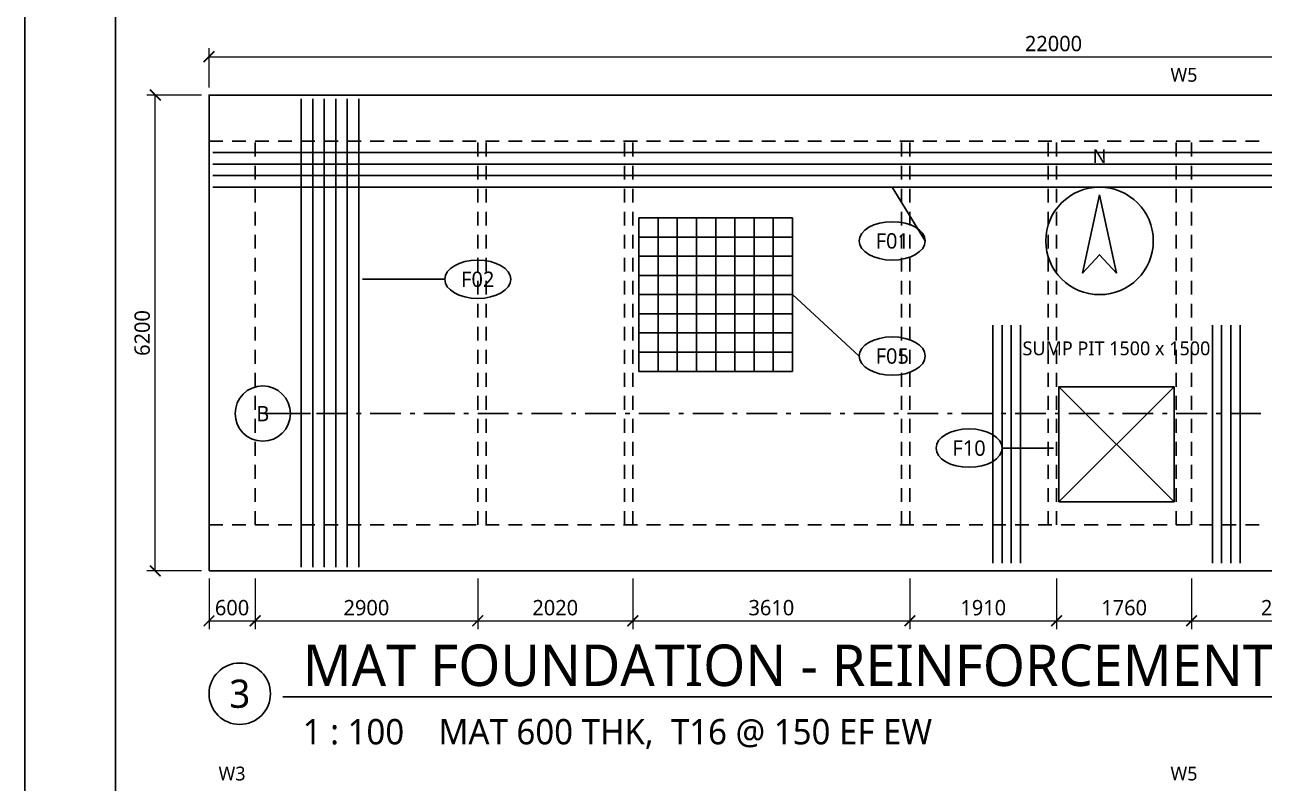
# Model space of a CAD drawing. Header units: millimetres. Extents: x 27 to 567, y 19 to 401.
# Drawn here: x 27 to 188.4, y 124.3 to 223.2 of the extents above; entities that cross this region are included whole.
import ezdxf
from ezdxf.enums import TextEntityAlignment as Align

# ---------------------------------------------------------------- set-up
doc = ezdxf.new("R2010")
doc.units = ezdxf.units.MM
for name, color, linetype in [('S-CALLOUT', 7, 'Continuous'), ('S-CENTER', 7, 'Continuous'), ('S-CONCRETE', 7, 'Continuous'), ('S-DIM', 7, 'Continuous'), ('S-HIDDEN', 8, 'Continuous'), ('S-REBAR-MAIN', 1, 'Continuous'), ('S-REBAR-SEC', 1, 'Continuous'), ('S-REBAR-STIRRUP', 5, 'Continuous'), ('S-SECTION', 7, 'Continuous'), ('S-TEXT', 7, 'Continuous'), ('S-TITLE', 7, 'Continuous')]:
    doc.layers.add(name, color=color, linetype=linetype)
doc.styles.add('OpenSans', font='OpenSans-Regular.ttf')
doc.dimstyles.new('A2-DIM', dxfattribs={"dimtxt": 2, "dimasz": 1.4, "dimexe": 1.1, "dimexo": 1, "dimgap": 0.7, "dimtad": 1, "dimdec": 0, "dimtxsty": 'OpenSans', "dimblk": 'ARCHTICK', "dimcen": 2.5, "dimclrd": 7, "dimclre": 7, "dimclrt": 7, "dimazin": 3, "dimtfac": 1, "dimtmove": 0, "dimatfit": 3, "dimlwd": 13, "dimlwe": 13})

# ---------------------------------------------------------------- blocks, each defined once
blk = doc.blocks.new('A2-NORTH')
at = {"layer": 'S-TITLE'}
blk.add_lwpolyline([(0, 6), (-2.2, -4.2), (0, -1.8), (2.2, -4.2)], close=True, dxfattribs=at)
blk.add_circle((0, 0), 7, dxfattribs=at)
blk = doc.blocks.new('A2-SECMARK')
at = {"layer": 'S-SECTION'}
blk.add_circle((0, 0), 3.6, dxfattribs=at)
blk = doc.blocks.new('_ARCHTICK')
at = {"color": 0, "linetype": 'BYBLOCK', "const_width": 0.15}
blk.add_lwpolyline([(-0.5, -0.5), (0.5, 0.5)], dxfattribs=at)

msp = doc.modelspace()

# ---------------------------------------------------------------- linework, layer by layer
at = {"layer": 'S-CALLOUT'}
for p, q in [((140, 202), (144.3, 195)), ((71, 190), (81.7, 190)), ((127, 188), (135.7, 180)), ((161, 168), (154.3, 168))]:
    msp.add_line(p, q, dxfattribs=at)
for centre in [(140, 195), (86, 190), (140, 180), (150, 168)]:
    msp.add_ellipse(centre, major_axis=(4.3, 0), ratio=0.5813953, dxfattribs=at)
at = {"layer": 'S-CENTER'}
for p, q in [((161.7, 161), (176.7, 176)), ((161.7, 176), (176.7, 161)), ((58, 172.5), (62, 172.5)), ((63.2, 172.5), (63.8, 172.5)), ((65, 172.5), (69, 172.5)), ((70.2, 172.5), (70.8, 172.5)), ((72, 172.5), (76, 172.5)), ((77.2, 172.5), (77.8, 172.5)), ((79, 172.5), (83, 172.5)), ((84.2, 172.5), (84.8, 172.5)), ((86, 172.5), (90, 172.5)), ((91.2, 172.5), (91.8, 172.5)), ((93, 172.5), (97, 172.5)), ((98.2, 172.5), (98.8, 172.5)), ((100, 172.5), (104, 172.5)), ((105.2, 172.5), (105.8, 172.5)), ((107, 172.5), (111, 172.5)), ((112.2, 172.5), (112.8, 172.5)), ((114, 172.5), (118, 172.5)), ((119.2, 172.5), (119.8, 172.5)), ((121, 172.5), (125, 172.5)), ((126.2, 172.5), (126.8, 172.5)), ((128, 172.5), (132, 172.5)), ((133.2, 172.5), (133.8, 172.5)), ((135, 172.5), (139, 172.5)), ((140.2, 172.5), (140.8, 172.5)), ((142, 172.5), (146, 172.5)), ((147.2, 172.5), (147.8, 172.5)), ((149, 172.5), (153, 172.5)), ((154.2, 172.5), (154.8, 172.5)), ((156, 172.5), (160, 172.5)), ((161.2, 172.5), (161.8, 172.5)), ((163, 172.5), (167, 172.5)), ((168.2, 172.5), (168.8, 172.5)), ((170, 172.5), (174, 172.5)), ((175.2, 172.5), (175.8, 172.5)), ((177, 172.5), (181, 172.5)), ((182.2, 172.5), (182.8, 172.5)), ((184, 172.5), (188, 172.5))]:
    msp.add_line(p, q, dxfattribs=at)
at = {"layer": 'S-CONCRETE'}
for points in [[(51, 152), (271, 152), (271, 214), (51, 214)], [(161.7, 161), (176.7, 161), (176.7, 176), (161.7, 176)]]:
    msp.add_lwpolyline(points, close=True, dxfattribs=at)
at = {"layer": 'S-HIDDEN'}
for p, q in [((51, 208), (52.8, 208)), ((54, 208), (55.8, 208)), ((57, 208), (58.8, 208)), ((57, 206), (57, 207.8)), ((60, 208), (61.8, 208)), ((63, 208), (64.8, 208)), ((66, 208), (67.8, 208)), ((69, 208), (70.8, 208)), ((72, 208), (73.8, 208)), ((75, 208), (76.8, 208)), ((78, 208), (79.8, 208)), ((81, 208), (82.8, 208)), ((84, 208), (85.8, 208)), ((86, 206), (86, 207.8)), ((87, 208), (88.8, 208)), ((87.1, 206), (87.1, 207.8)), ((90, 208), (91.8, 208)), ((93, 208), (94.8, 208)), ((96, 208), (97.8, 208)), ((99, 208), (100.8, 208)), ((102, 208), (103.8, 208)), ((105, 208), (106.8, 208)), ((105.1, 206), (105.1, 207.8)), ((106.2, 206), (106.2, 207.8)), ((108, 208), (109.8, 208)), ((111, 208), (112.8, 208)), ((114, 208), (115.8, 208)), ((117, 208), (118.8, 208)), ((120, 208), (121.8, 208)), ((123, 208), (124.8, 208)), ((126, 208), (127.8, 208)), ((129, 208), (130.8, 208)), ((132, 208), (133.8, 208)), ((135, 208), (136.8, 208)), ((138, 208), (139.8, 208)), ((141, 208), (142.8, 208)), ((141.2, 206), (141.2, 207.8)), ((142.3, 206), (142.3, 207.8)), ((144, 208), (145.8, 208)), ((147, 208), (148.8, 208)), ((150, 208), (151.8, 208)), ((153, 208), (154.8, 208)), ((156, 208), (157.8, 208)), ((159, 208), (160.8, 208)), ((160.3, 206), (160.3, 207.8)), ((161.4, 206), (161.4, 207.8)), ((162, 208), (163.8, 208)), ((165, 208), (166.8, 208)), ((168, 208), (169.8, 208)), ((171, 208), (172.8, 208)), ((174, 208), (175.8, 208)), ((177, 208), (178.8, 208)), ((177, 206), (177, 207.8)), ((179, 206), (179, 207.8)), ((180, 208), (181.8, 208)), ((183, 208), (184.8, 208)), ((186, 208), (187.8, 208)), ((57, 203), (57, 204.8)), ((86, 203), (86, 204.8)), ((87.1, 203), (87.1, 204.8)), ((105.1, 203), (105.1, 204.8)), ((106.2, 203), (106.2, 204.8)), ((141.2, 203), (141.2, 204.8)), ((142.3, 203), (142.3, 204.8)), ((160.3, 203), (160.3, 204.8)), ((161.4, 203), (161.4, 204.8)), ((177, 203), (177, 204.8)), ((179, 203), (179, 204.8)), ((57, 200), (57, 201.8)), ((86, 200), (86, 201.8)), ((87.1, 200), (87.1, 201.8)), ((105.1, 200), (105.1, 201.8)), ((106.2, 200), (106.2, 201.8)), ((141.2, 200), (141.2, 201.8)), ((142.3, 200), (142.3, 201.8)), ((160.3, 200), (160.3, 201.8)), ((161.4, 200), (161.4, 201.8)), ((177, 200), (177, 201.8)), ((179, 200), (179, 201.8)), ((57, 197), (57, 198.8)), ((86, 197), (86, 198.8)), ((87.1, 197), (87.1, 198.8)), ((105.1, 197), (105.1, 198.8)), ((106.2, 197), (106.2, 198.8)), ((141.2, 197), (141.2, 198.8)), ((142.3, 197), (142.3, 198.8)), ((160.3, 197), (160.3, 198.8)), ((161.4, 197), (161.4, 198.8)), ((177, 197), (177, 198.8)), ((179, 197), (179, 198.8)), ((57, 194), (57, 195.8)), ((86, 194), (86, 195.8)), ((87.1, 194), (87.1, 195.8)), ((105.1, 194), (105.1, 195.8)), ((106.2, 194), (106.2, 195.8)), ((141.2, 194), (141.2, 195.8)), ((142.3, 194), (142.3, 195.8)), ((160.3, 194), (160.3, 195.8)), ((161.4, 194), (161.4, 195.8)), ((177, 194), (177, 195.8)), ((179, 194), (179, 195.8)), ((57, 191), (57, 192.8)), ((86, 191), (86, 192.8)), ((87.1, 191), (87.1, 192.8)), ((105.1, 191), (105.1, 192.8)), ((106.2, 191), (106.2, 192.8)), ((141.2, 191), (141.2, 192.8)), ((142.3, 191), (142.3, 192.8)), ((160.3, 191), (160.3, 192.8)), ((161.4, 191), (161.4, 192.8)), ((177, 191), (177, 192.8)), ((179, 191), (179, 192.8)), ((57, 188), (57, 189.8)), ((86, 188), (86, 189.8)), ((87.1, 188), (87.1, 189.8)), ((105.1, 188), (105.1, 189.8)), ((106.2, 188), (106.2, 189.8)), ((141.2, 188), (141.2, 189.8)), ((142.3, 188), (142.3, 189.8)), ((160.3, 188), (160.3, 189.8)), ((161.4, 188), (161.4, 189.8)), ((177, 188), (177, 189.8)), ((179, 188), (179, 189.8)), ((57, 185), (57, 186.8)), ((86, 185), (86, 186.8)), ((87.1, 185), (87.1, 186.8)), ((105.1, 185), (105.1, 186.8)), ((106.2, 185), (106.2, 186.8)), ((141.2, 185), (141.2, 186.8)), ((142.3, 185), (142.3, 186.8)), ((160.3, 185), (160.3, 186.8)), ((161.4, 185), (161.4, 186.8)), ((177, 185), (177, 186.8)), ((179, 185), (179, 186.8)), ((57, 182), (57, 183.8)), ((86, 182), (86, 183.8)), ((87.1, 182), (87.1, 183.8)), ((105.1, 182), (105.1, 183.8)), ((106.2, 182), (106.2, 183.8)), ((141.2, 182), (141.2, 183.8)), ((142.3, 182), (142.3, 183.8)), ((160.3, 182), (160.3, 183.8)), ((161.4, 182), (161.4, 183.8)), ((177, 182), (177, 183.8)), ((179, 182), (179, 183.8)), ((57, 179), (57, 180.8)), ((86, 179), (86, 180.8)), ((87.1, 179), (87.1, 180.8)), ((105.1, 179), (105.1, 180.8)), ((106.2, 179), (106.2, 180.8)), ((141.2, 179), (141.2, 180.8)), ((142.3, 179), (142.3, 180.8)), ((160.3, 179), (160.3, 180.8)), ((161.4, 179), (161.4, 180.8)), ((177, 179), (177, 180.8)), ((179, 179), (179, 180.8)), ((57, 176), (57, 177.8)), ((86, 176), (86, 177.8)), ((87.1, 176), (87.1, 177.8)), ((105.1, 176), (105.1, 177.8)), ((106.2, 176), (106.2, 177.8)), ((141.2, 176), (141.2, 177.8)), ((142.3, 176), (142.3, 177.8)), ((160.3, 176), (160.3, 177.8)), ((161.4, 176), (161.4, 177.8)), ((177, 176), (177, 177.8)), ((179, 176), (179, 177.8)), ((57, 173), (57, 174.8)), ((86, 173), (86, 174.8)), ((87.1, 173), (87.1, 174.8)), ((105.1, 173), (105.1, 174.8)), ((106.2, 173), (106.2, 174.8)), ((141.2, 173), (141.2, 174.8)), ((142.3, 173), (142.3, 174.8)), ((160.3, 173), (160.3, 174.8)), ((161.4, 173), (161.4, 174.8)), ((177, 173), (177, 174.8)), ((179, 173), (179, 174.8)), ((57, 170), (57, 171.8)), ((86, 170), (86, 171.8)), ((87.1, 170), (87.1, 171.8)), ((105.1, 170), (105.1, 171.8)), ((106.2, 170), (106.2, 171.8)), ((141.2, 170), (141.2, 171.8)), ((142.3, 170), (142.3, 171.8)), ((160.3, 170), (160.3, 171.8)), ((161.4, 170), (161.4, 171.8)), ((177, 170), (177, 171.8)), ((179, 170), (179, 171.8)), ((57, 167), (57, 168.8)), ((86, 167), (86, 168.8)), ((87.1, 167), (87.1, 168.8)), ((105.1, 167), (105.1, 168.8)), ((106.2, 167), (106.2, 168.8)), ((141.2, 167), (141.2, 168.8)), ((142.3, 167), (142.3, 168.8)), ((160.3, 167), (160.3, 168.8)), ((161.4, 167), (161.4, 168.8)), ((177, 167), (177, 168.8)), ((179, 167), (179, 168.8)), ((57, 164), (57, 165.8)), ((86, 164), (86, 165.8)), ((87.1, 164), (87.1, 165.8)), ((105.1, 164), (105.1, 165.8)), ((106.2, 164), (106.2, 165.8)), ((141.2, 164), (141.2, 165.8)), ((142.3, 164), (142.3, 165.8)), ((160.3, 164), (160.3, 165.8)), ((161.4, 164), (161.4, 165.8)), ((177, 164), (177, 165.8)), ((179, 164), (179, 165.8)), ((57, 161), (57, 162.8)), ((86, 161), (86, 162.8)), ((87.1, 161), (87.1, 162.8)), ((105.1, 161), (105.1, 162.8)), ((106.2, 161), (106.2, 162.8)), ((141.2, 161), (141.2, 162.8)), ((142.3, 161), (142.3, 162.8)), ((160.3, 161), (160.3, 162.8)), ((161.4, 161), (161.4, 162.8)), ((177, 161), (177, 162.8)), ((179, 161), (179, 162.8)), ((57, 158), (57, 159.8)), ((86, 158), (86, 159.8)), ((87.1, 158), (87.1, 159.8)), ((105.1, 158), (105.1, 159.8)), ((106.2, 158), (106.2, 159.8)), ((141.2, 158), (141.2, 159.8)), ((142.3, 158), (142.3, 159.8)), ((160.3, 158), (160.3, 159.8)), ((161.4, 158), (161.4, 159.8)), ((177, 158), (177, 159.8)), ((179, 158), (179, 159.8)), ((51, 158), (52.8, 158)), ((54, 158), (55.8, 158)), ((57, 158), (58.8, 158)), ((60, 158), (61.8, 158)), ((63, 158), (64.8, 158)), ((66, 158), (67.8, 158)), ((69, 158), (70.8, 158)), ((72, 158), (73.8, 158)), ((75, 158), (76.8, 158)), ((78, 158), (79.8, 158)), ((81, 158), (82.8, 158)), ((84, 158), (85.8, 158)), ((87, 158), (88.8, 158)), ((90, 158), (91.8, 158)), ((93, 158), (94.8, 158)), ((96, 158), (97.8, 158)), ((99, 158), (100.8, 158)), ((102, 158), (103.8, 158)), ((105, 158), (106.8, 158)), ((108, 158), (109.8, 158)), ((111, 158), (112.8, 158)), ((114, 158), (115.8, 158)), ((117, 158), (118.8, 158)), ((120, 158), (121.8, 158)), ((123, 158), (124.8, 158)), ((126, 158), (127.8, 158)), ((129, 158), (130.8, 158)), ((132, 158), (133.8, 158)), ((135, 158), (136.8, 158)), ((138, 158), (139.8, 158)), ((141, 158), (142.8, 158)), ((144, 158), (145.8, 158)), ((147, 158), (148.8, 158)), ((150, 158), (151.8, 158)), ((153, 158), (154.8, 158)), ((156, 158), (157.8, 158)), ((159, 158), (160.8, 158)), ((162, 158), (163.8, 158)), ((165, 158), (166.8, 158)), ((168, 158), (169.8, 158)), ((171, 158), (172.8, 158)), ((174, 158), (175.8, 158)), ((177, 158), (178.8, 158)), ((180, 158), (181.8, 158)), ((183, 158), (184.8, 158)), ((186, 158), (187.8, 158))]:
    msp.add_line(p, q, dxfattribs=at)
at = {"layer": 'S-REBAR-MAIN'}
for p, q in [((63, 152.5), (63, 213.5)), ((64.5, 152.5), (64.5, 213.5)), ((66, 152.5), (66, 213.5)), ((67.5, 152.5), (67.5, 213.5)), ((69, 152.5), (69, 213.5)), ((70.5, 152.5), (70.5, 213.5)), ((51.5, 206.5), (270.5, 206.5)), ((51.5, 205), (270.5, 205)), ((51.5, 203.5), (270.5, 203.5)), ((51.5, 202), (270.5, 202))]:
    msp.add_line(p, q, dxfattribs=at)
at = {"layer": 'S-REBAR-SEC'}
for points in [[(153.1, 153), (153.1, 184)], [(154.3, 153), (154.3, 184)], [(155.5, 153), (155.5, 184)], [(156.7, 153), (156.7, 184)], [(181.7, 153), (181.7, 184)], [(182.9, 153), (182.9, 184)], [(184.1, 153), (184.1, 184)], [(185.3, 153), (185.3, 184)]]:
    msp.add_lwpolyline(points, dxfattribs=at)
at = {"layer": 'S-REBAR-STIRRUP'}
for p, q in [((107, 178), (107, 198)), ((107, 198), (127, 198)), ((109.5, 178), (109.5, 198)), ((112, 178), (112, 198)), ((114.5, 178), (114.5, 198)), ((117, 178), (117, 198)), ((119.5, 178), (119.5, 198)), ((122, 178), (122, 198)), ((124.5, 178), (124.5, 198)), ((127, 178), (127, 198)), ((107, 195.5), (127, 195.5)), ((107, 193), (127, 193)), ((107, 190.5), (127, 190.5)), ((107, 188), (127, 188)), ((107, 185.5), (127, 185.5)), ((107, 183), (127, 183)), ((107, 180.5), (127, 180.5)), ((107, 178), (127, 178))]:
    msp.add_line(p, q, dxfattribs=at)
at = {"layer": 'S-SECTION'}
msp.add_line((61.6, 172.5), (64.2, 172.5), dxfattribs=at)
at = {"layer": 'S-TITLE'}
msp.add_line((60.6, 135.6), (271, 135.6), dxfattribs=at)
for points in [[(27, 19.1), (567, 19.1), (567, 400.9), (27, 400.9)], [(38.8, 30.9), (555.2, 30.9), (555.2, 389.1), (38.8, 389.1)]]:
    msp.add_lwpolyline(points, close=True, dxfattribs=at)
msp.add_circle((55, 136), 4, dxfattribs=at)

# ---------------------------------------------------------------- block references
at = {"layer": 'S-SECTION'}
msp.add_blockref('A2-SECMARK', (58, 172.5), dxfattribs=at)
at = {"layer": 'S-TITLE'}
msp.add_blockref('A2-NORTH', (167, 195), dxfattribs=at)

# ---------------------------------------------------------------- texts
at = {"layer": 'S-CALLOUT', "style": 'OpenSans'}
for s, p in [('F01', (140, 195)), ('F02', (86, 190)), ('F05', (140, 180)), ('F10', (150, 168))]:
    msp.add_text(s, height=2, dxfattribs=at).set_placement(p, align=Align.MIDDLE_CENTER)
at = {"layer": 'S-SECTION', "style": 'OpenSans'}
msp.add_text('B', height=2, dxfattribs=at).set_placement((58, 172.5), align=Align.MIDDLE_CENTER)
at = {"layer": 'S-TEXT', "style": 'OpenSans'}
msp.add_text('W5', height=1.8, dxfattribs=at).set_placement((178, 215.2), align=Align.BOTTOM_CENTER)
for s, p in [('SUMP PIT 1500 x 1500', (169.2, 181)), ('W3', (54, 125.6)), ('W5', (178, 125.6))]:
    msp.add_text(s, height=1.8, dxfattribs=at).set_placement(p, align=Align.MIDDLE_CENTER)
msp.add_text('1 : 100    MAT 600 THK,  T16 @ 150 EF EW', height=3.3, dxfattribs=at).set_placement((63.2, 129.4))
at = {"layer": 'S-TITLE', "style": 'OpenSans'}
msp.add_text('N', height=1.8, dxfattribs=at).set_placement((167, 204.6), align=Align.BOTTOM_CENTER)
msp.add_text('MAT FOUNDATION - REINFORCEMENT PLAN', height=5.4, dxfattribs=at).set_placement((63.2, 137))
msp.add_text('3', height=3.672, dxfattribs=at).set_placement((55, 136), align=Align.MIDDLE_CENTER)

# ---------------------------------------------------------------- dimensions: what is measured, and where the dimension line sits
at = {"layer": 'S-DIM'}
for base, p1, p2 in [((51, 219), (51, 214), (271, 214)), ((51, 145.5), (51, 152), (57, 152)), ((57, 145.5), (57, 152), (86, 152)), ((86, 145.5), (86, 152), (106.2, 152)), ((106.2, 145.5), (106.2, 152), (142.3, 152)), ((142.3, 145.5), (142.3, 152), (161.4, 152)), ((161.4, 145.5), (161.4, 152), (179, 152)), ((179, 145.5), (179, 152), (203, 152))]:
    msp.add_linear_dim(base=base, p1=p1, p2=p2, dimstyle='A2-DIM', override={"dimlfac": 100}, dxfattribs=at).render()
msp.add_linear_dim(base=(44, 152), p1=(51, 152), p2=(51, 214), angle=90, dimstyle='A2-DIM', override={"dimlfac": 100}, dxfattribs=at).render()

doc.saveas('drawing.dxf')
